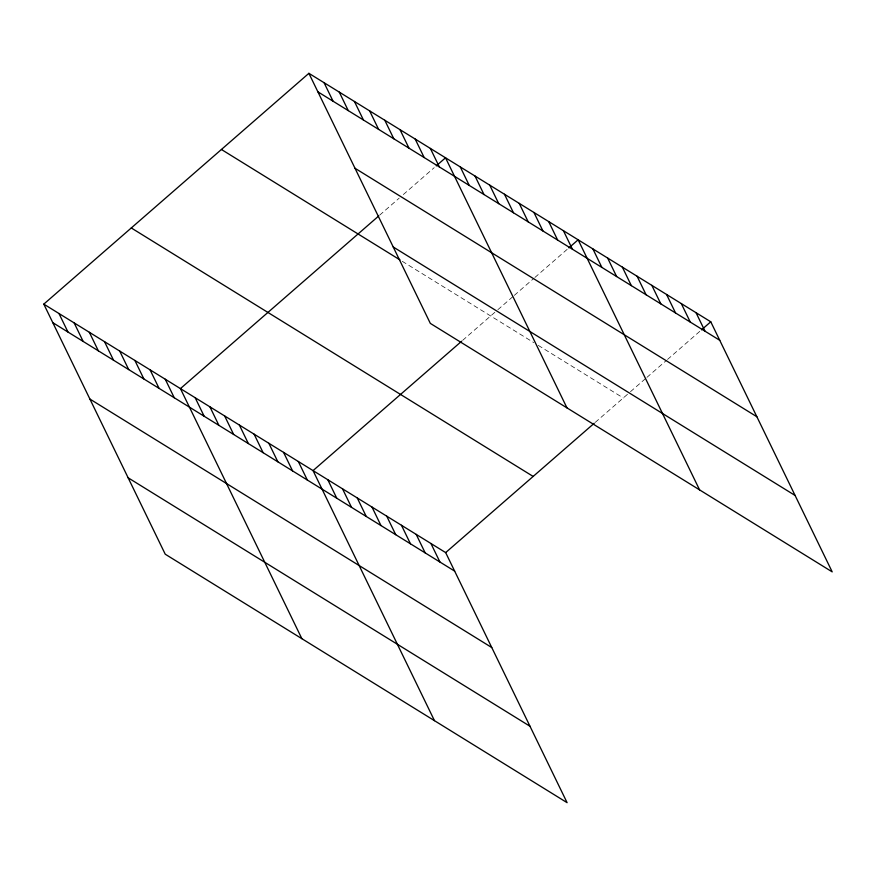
<?xml version="1.0" encoding="UTF-8"?>
<svg xmlns="http://www.w3.org/2000/svg" width="876" height="876" viewBox="0 0 876 876"><rect width="100%" height="100%" fill="white"/><g stroke="black" fill="none" stroke-linecap="round" stroke-linejoin="round"><path stroke-width="0.66" stroke-dasharray="4.38 3.29" d="M379.669 215.146L399.215 198.118M403.332 194.538L434.211 167.655M462.627 340.381L496.845 310.586M497.875 309.688L513.314 296.252M514.343 295.354L533.9 278.327M534.929 277.429L567.856 248.762M595.242 422.374L629.461 392.59M630.49 391.692L645.93 378.246M646.959 377.348L666.516 360.332M667.545 359.434L700.471 330.756M402.259 261.3L533.736 342.593M538.28 345.396L623.285 397.967"/><path stroke-width="1.31" d="M43.8 304.125L445.665 552.603L567.101 802.679L165.236 554.201L43.8 304.125L308.899 73.321L710.764 321.799L832.2 571.875L430.335 323.397L308.899 73.321M378.64 216.043L180.434 388.605L301.87 638.692M436.27 165.86L445.534 157.8L566.969 407.877M461.63 341.246L313.05 470.609L434.485 720.685M568.885 247.864L578.149 239.794L699.585 489.881M445.665 552.603L594.246 423.25M701.501 329.858L710.764 321.799M317.889 91.838L719.765 340.315M354.999 168.258L756.864 416.735M393.225 246.988L795.09 495.466M221.42 149.478L399.993 259.898M131.28 227.957L533.155 476.435M52.79 322.653L454.666 571.13M89.899 399.062L491.764 647.539M128.126 477.792L530.002 726.27M696.037 312.688L705.027 331.205M681.298 303.578L690.288 322.094M666.559 294.467L675.56 312.984M651.832 285.346L660.822 303.873M637.093 276.236L646.083 294.763M622.354 267.125L631.355 285.653M607.626 258.015L616.616 276.542M592.888 248.904L601.878 267.432M563.421 230.684L572.411 249.211M548.683 221.573L557.673 240.101M533.944 212.463L542.945 230.99M519.205 203.352L528.206 221.88M504.477 194.242L513.467 212.769M489.739 185.132L498.74 203.659M475 176.021L484.001 194.549M460.272 166.911L469.262 185.438M430.357 148.416L439.347 166.933M415.169 139.021L424.17 157.549M399.993 129.637L408.983 148.164M384.805 120.253L393.806 138.78M369.628 110.869L378.618 129.385M354.441 101.474L363.441 120.001M339.264 92.089L348.254 110.617M324.076 82.705L333.077 101.233M430.937 543.492L439.927 562.02M416.199 534.382L425.188 552.909M401.46 525.271L410.461 543.799M386.732 516.161L395.722 534.688M371.993 507.051L380.983 525.578M357.255 497.94L366.256 516.468M342.527 488.83L351.517 507.357M327.788 479.72L336.778 498.247M298.322 461.499L307.312 480.015M283.583 452.388L292.573 470.905M268.844 443.278L277.845 461.794M254.117 434.167L263.107 452.684M239.378 425.057L248.368 443.574M224.639 415.936L233.64 434.463M209.901 406.825L218.901 425.353M195.173 397.715L204.163 416.242M165.257 379.22L174.247 397.748M150.07 369.836L159.071 388.364M134.893 360.452L143.883 378.969M119.705 351.057L128.706 369.584M104.529 341.673L113.519 360.2M89.341 332.289L98.342 350.816M74.164 322.905L83.154 341.421M58.977 313.509L67.978 332.037"/></g></svg>
